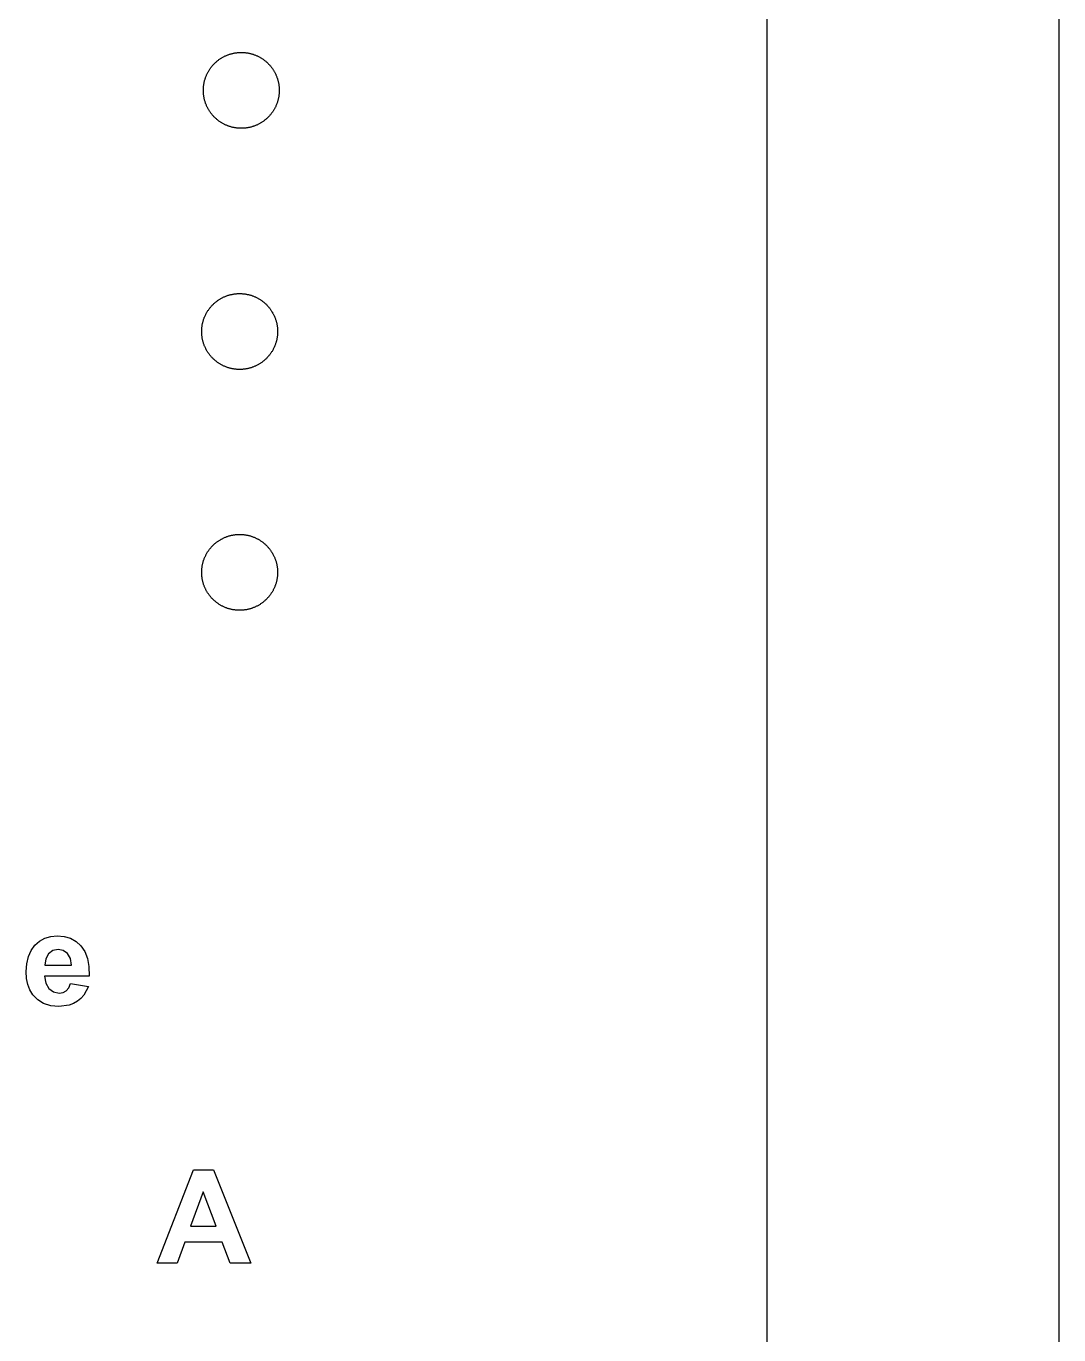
# Model space of a CAD drawing. Header units: metres. Extents: x 13 to 238, y 4 to 739.
# Drawn here: x 166.8 to 237.5, y 180.8 to 270.5 of the extents above; entities that cross this region are included whole.
import ezdxf

# ---------------------------------------------------------------- set-up
doc = ezdxf.new("R2010")
doc.units = ezdxf.units.M

msp = doc.modelspace()

# ---------------------------------------------------------------- linework, layer by layer
at = {"layer": 'A'}
for p, q in [((175.761, 185.736, 0.033), (178.25, 192.127, 0.033)), ((178.25, 192.127, 0.033), (179.615, 192.127, 0.033)), ((179.615, 192.127, 0.033), (182.174, 185.736, 0.033)), ((178.917, 190.637, 0.033), (178.054, 188.265, 0.033)), ((179.798, 188.265, 0.033), (178.917, 190.637, 0.033)), ((178.054, 188.265, 0.033), (179.798, 188.265, 0.033)), ((177.657, 187.188, 0.033), (177.13, 185.736, 0.033)), ((180.212, 187.188, 0.033), (177.657, 187.188, 0.033)), ((180.77, 185.736, 0.033), (180.212, 187.188, 0.033)), ((177.13, 185.736, 0.033), (175.761, 185.736, 0.033)), ((182.174, 185.736, 0.033), (180.77, 185.736, 0.033))]:
    msp.add_line(p, q, dxfattribs=at)
at = {"layer": 'Layer0'}
for p, q in [((217.527, 714.84), (217.527, 27.84)), ((237.527, 712.84), (237.527, 29.84)), ((179.822, 268.052), (179.856, 268.082)), ((179.856, 268.082), (179.891, 268.11)), ((179.891, 268.11), (179.927, 268.139)), ((179.927, 268.139), (179.963, 268.166)), ((179.963, 268.166), (179.999, 268.193)), ((179.999, 268.193), (180.036, 268.22)), ((180.036, 268.22), (180.074, 268.245)), ((180.074, 268.245), (180.111, 268.27)), ((180.111, 268.27), (180.15, 268.295)), ((180.15, 268.295), (180.188, 268.318)), ((180.188, 268.318), (180.227, 268.341)), ((180.227, 268.341), (180.267, 268.364)), ((180.267, 268.364), (180.307, 268.385)), ((180.307, 268.385), (180.347, 268.406)), ((180.347, 268.406), (180.388, 268.427)), ((180.388, 268.427), (180.429, 268.446)), ((180.429, 268.446), (180.47, 268.465)), ((180.47, 268.465), (180.512, 268.483)), ((180.512, 268.483), (180.553, 268.501)), ((180.553, 268.501), (180.596, 268.517)), ((180.596, 268.517), (180.638, 268.533)), ((180.638, 268.533), (180.681, 268.548)), ((180.681, 268.548), (180.724, 268.563)), ((180.724, 268.563), (180.767, 268.576)), ((180.767, 268.576), (180.811, 268.589)), ((180.811, 268.589), (180.855, 268.601)), ((180.855, 268.601), (180.898, 268.613)), ((180.898, 268.613), (180.943, 268.623)), ((180.943, 268.623), (180.987, 268.633)), ((180.987, 268.633), (181.031, 268.642)), ((181.031, 268.642), (181.076, 268.65)), ((181.076, 268.65), (181.121, 268.658)), ((181.121, 268.658), (181.166, 268.665)), ((181.166, 268.665), (181.211, 268.67)), ((181.211, 268.67), (181.256, 268.676)), ((181.256, 268.676), (181.301, 268.68)), ((181.301, 268.68), (181.346, 268.683)), ((181.346, 268.683), (181.391, 268.686)), ((181.391, 268.686), (181.437, 268.688)), ((181.437, 268.688), (181.482, 268.689)), ((181.482, 268.689), (181.527, 268.69)), ((181.527, 268.69), (181.573, 268.689)), ((181.573, 268.689), (181.618, 268.688)), ((181.618, 268.688), (181.664, 268.686)), ((181.664, 268.686), (181.709, 268.683)), ((181.709, 268.683), (181.754, 268.68)), ((181.754, 268.68), (181.799, 268.676)), ((181.799, 268.676), (181.844, 268.67)), ((181.844, 268.67), (181.889, 268.665)), ((181.889, 268.665), (181.934, 268.658)), ((181.934, 268.658), (181.979, 268.65)), ((181.979, 268.65), (182.024, 268.642)), ((182.024, 268.642), (182.068, 268.633)), ((182.068, 268.633), (182.112, 268.623)), ((182.112, 268.623), (182.156, 268.613)), ((182.156, 268.613), (182.2, 268.601)), ((182.2, 268.601), (182.244, 268.589)), ((182.244, 268.589), (182.288, 268.576)), ((182.288, 268.576), (182.331, 268.563)), ((182.331, 268.563), (182.374, 268.548)), ((182.374, 268.548), (182.417, 268.533)), ((182.417, 268.533), (182.459, 268.517)), ((182.459, 268.517), (182.501, 268.501)), ((182.501, 268.501), (182.543, 268.483)), ((182.543, 268.483), (182.585, 268.465)), ((182.585, 268.465), (182.626, 268.446)), ((182.626, 268.446), (182.667, 268.427)), ((182.667, 268.427), (182.708, 268.406)), ((182.708, 268.406), (182.748, 268.385)), ((182.748, 268.385), (182.788, 268.364)), ((182.788, 268.364), (182.827, 268.341)), ((182.827, 268.341), (182.867, 268.318)), ((182.867, 268.318), (182.905, 268.295)), ((182.905, 268.295), (182.944, 268.27)), ((182.944, 268.27), (182.981, 268.245)), ((182.981, 268.245), (183.019, 268.22)), ((183.019, 268.22), (183.056, 268.193)), ((183.056, 268.193), (183.092, 268.166)), ((183.092, 268.166), (183.128, 268.139)), ((183.128, 268.139), (183.164, 268.11)), ((183.164, 268.11), (183.199, 268.082)), ((183.199, 268.082), (183.233, 268.052)), ((179.152, 267.147), (179.171, 267.189)), ((179.171, 267.189), (179.191, 267.23)), ((179.191, 267.23), (179.211, 267.27)), ((179.211, 267.27), (179.232, 267.31)), ((179.232, 267.31), (179.253, 267.35)), ((179.253, 267.35), (179.276, 267.39)), ((179.276, 267.39), (179.299, 267.429)), ((179.299, 267.429), (179.323, 267.468)), ((179.323, 267.468), (179.347, 267.506)), ((179.347, 267.506), (179.372, 267.544)), ((179.372, 267.544), (179.398, 267.581)), ((179.398, 267.581), (179.424, 267.618)), ((179.424, 267.618), (179.451, 267.655)), ((179.451, 267.655), (179.479, 267.691)), ((179.479, 267.691), (179.507, 267.726)), ((179.507, 267.726), (179.536, 267.761)), ((179.536, 267.761), (179.565, 267.796)), ((179.565, 267.796), (179.595, 267.83)), ((179.595, 267.83), (179.626, 267.863)), ((179.626, 267.863), (179.657, 267.896)), ((179.657, 267.896), (179.689, 267.928)), ((179.689, 267.928), (179.721, 267.96)), ((179.721, 267.96), (179.754, 267.991)), ((179.754, 267.991), (179.788, 268.022)), ((179.788, 268.022), (179.822, 268.052)), ((183.233, 268.052), (183.267, 268.022)), ((183.267, 268.022), (183.301, 267.991)), ((183.301, 267.991), (183.334, 267.96)), ((183.334, 267.96), (183.366, 267.928)), ((183.366, 267.928), (183.398, 267.896)), ((183.398, 267.896), (183.429, 267.863)), ((183.429, 267.863), (183.46, 267.83)), ((183.46, 267.83), (183.49, 267.796)), ((183.49, 267.796), (183.519, 267.761)), ((183.519, 267.761), (183.548, 267.726)), ((183.548, 267.726), (183.576, 267.691)), ((183.576, 267.691), (183.604, 267.655)), ((183.604, 267.655), (183.631, 267.618)), ((183.631, 267.618), (183.657, 267.581)), ((183.657, 267.581), (183.683, 267.544)), ((183.683, 267.544), (183.708, 267.506)), ((183.708, 267.506), (183.732, 267.468)), ((183.732, 267.468), (183.756, 267.429)), ((183.756, 267.429), (183.779, 267.39)), ((183.779, 267.39), (183.801, 267.35)), ((183.801, 267.35), (183.823, 267.31)), ((183.823, 267.31), (183.844, 267.27)), ((183.844, 267.27), (183.864, 267.23)), ((183.864, 267.23), (183.884, 267.189)), ((183.884, 267.189), (183.903, 267.147)), ((178.934, 266.271), (178.937, 266.316)), ((178.937, 266.316), (178.942, 266.362)), ((178.942, 266.362), (178.947, 266.407)), ((178.947, 266.407), (178.953, 266.452)), ((178.953, 266.452), (178.959, 266.497)), ((178.959, 266.497), (178.967, 266.541)), ((178.967, 266.541), (178.975, 266.586)), ((178.975, 266.586), (178.984, 266.63)), ((178.984, 266.63), (178.994, 266.675)), ((178.994, 266.675), (179.005, 266.719)), ((179.005, 266.719), (179.016, 266.763)), ((179.016, 266.763), (179.028, 266.806)), ((179.028, 266.806), (179.041, 266.85)), ((179.041, 266.85), (179.055, 266.893)), ((179.055, 266.893), (179.069, 266.936)), ((179.069, 266.936), (179.084, 266.979)), ((179.084, 266.979), (179.1, 267.022)), ((179.1, 267.022), (179.117, 267.064)), ((179.117, 267.064), (179.134, 267.106)), ((179.134, 267.106), (179.152, 267.147)), ((183.903, 267.147), (183.921, 267.106)), ((183.921, 267.106), (183.938, 267.064)), ((183.938, 267.064), (183.955, 267.022)), ((183.955, 267.022), (183.971, 266.979)), ((183.971, 266.979), (183.986, 266.936)), ((183.986, 266.936), (184, 266.893)), ((184, 266.893), (184.014, 266.85)), ((184.014, 266.85), (184.027, 266.806)), ((184.027, 266.806), (184.039, 266.763)), ((184.039, 266.763), (184.05, 266.719)), ((184.05, 266.719), (184.061, 266.675)), ((184.061, 266.675), (184.071, 266.63)), ((184.071, 266.63), (184.08, 266.586)), ((184.08, 266.586), (184.088, 266.541)), ((184.088, 266.541), (184.095, 266.497)), ((184.095, 266.497), (184.102, 266.452)), ((184.102, 266.452), (184.108, 266.407)), ((184.108, 266.407), (184.113, 266.362)), ((184.113, 266.362), (184.118, 266.316)), ((184.118, 266.316), (184.121, 266.271)), ((178.927, 266.09), (178.928, 266.135)), ((178.928, 266.044), (178.927, 266.09)), ((178.928, 266.135), (178.929, 266.181)), ((178.929, 265.999), (178.928, 266.044)), ((178.929, 266.181), (178.931, 266.226)), ((178.931, 265.954), (178.929, 265.999)), ((178.931, 266.226), (178.934, 266.271)), ((178.934, 265.908), (178.931, 265.954)), ((178.937, 265.863), (178.934, 265.908)), ((178.942, 265.818), (178.937, 265.863)), ((178.947, 265.773), (178.942, 265.818)), ((178.953, 265.728), (178.947, 265.773)), ((178.959, 265.683), (178.953, 265.728)), ((178.967, 265.638), (178.959, 265.683)), ((178.975, 265.594), (178.967, 265.638)), ((178.984, 265.549), (178.975, 265.594)), ((178.994, 265.505), (178.984, 265.549)), ((179.005, 265.461), (178.994, 265.505)), ((179.016, 265.417), (179.005, 265.461)), ((179.028, 265.373), (179.016, 265.417)), ((184.039, 265.417), (184.027, 265.373)), ((184.05, 265.461), (184.039, 265.417)), ((184.061, 265.505), (184.05, 265.461)), ((184.071, 265.549), (184.061, 265.505)), ((184.08, 265.594), (184.071, 265.549)), ((184.088, 265.638), (184.08, 265.594)), ((184.095, 265.683), (184.088, 265.638)), ((184.102, 265.728), (184.095, 265.683)), ((184.108, 265.773), (184.102, 265.728)), ((184.113, 265.818), (184.108, 265.773)), ((184.118, 265.863), (184.113, 265.818)), ((184.121, 265.908), (184.118, 265.863)), ((184.121, 266.271), (184.124, 266.226)), ((184.124, 265.954), (184.121, 265.908)), ((184.124, 266.226), (184.126, 266.181)), ((184.126, 265.999), (184.124, 265.954)), ((184.126, 266.181), (184.127, 266.135)), ((184.127, 266.044), (184.126, 265.999)), ((184.127, 266.135), (184.127, 266.09)), ((184.127, 266.09), (184.127, 266.044)), ((179.041, 265.33), (179.028, 265.373)), ((179.055, 265.286), (179.041, 265.33)), ((179.069, 265.243), (179.055, 265.286)), ((179.084, 265.201), (179.069, 265.243)), ((179.1, 265.158), (179.084, 265.201)), ((179.117, 265.116), (179.1, 265.158)), ((179.134, 265.074), (179.117, 265.116)), ((179.152, 265.032), (179.134, 265.074)), ((179.171, 264.991), (179.152, 265.032)), ((179.191, 264.95), (179.171, 264.991)), ((179.211, 264.909), (179.191, 264.95)), ((179.232, 264.869), (179.211, 264.909)), ((179.253, 264.829), (179.232, 264.869)), ((179.276, 264.79), (179.253, 264.829)), ((179.299, 264.751), (179.276, 264.79)), ((179.323, 264.712), (179.299, 264.751)), ((179.347, 264.674), (179.323, 264.712)), ((179.372, 264.636), (179.347, 264.674)), ((179.398, 264.599), (179.372, 264.636)), ((179.424, 264.562), (179.398, 264.599)), ((179.451, 264.525), (179.424, 264.562)), ((179.479, 264.489), (179.451, 264.525)), ((183.604, 264.525), (183.576, 264.489)), ((183.631, 264.562), (183.604, 264.525)), ((183.657, 264.599), (183.631, 264.562)), ((183.683, 264.636), (183.657, 264.599)), ((183.708, 264.674), (183.683, 264.636)), ((183.732, 264.712), (183.708, 264.674)), ((183.756, 264.751), (183.732, 264.712)), ((183.779, 264.79), (183.756, 264.751)), ((183.801, 264.829), (183.779, 264.79)), ((183.823, 264.869), (183.801, 264.829)), ((183.844, 264.909), (183.823, 264.869)), ((183.864, 264.95), (183.844, 264.909)), ((183.884, 264.991), (183.864, 264.95)), ((183.903, 265.032), (183.884, 264.991)), ((183.921, 265.074), (183.903, 265.032)), ((183.938, 265.116), (183.921, 265.074)), ((183.955, 265.158), (183.938, 265.116)), ((183.971, 265.201), (183.955, 265.158)), ((183.986, 265.243), (183.971, 265.201)), ((184, 265.286), (183.986, 265.243)), ((184.014, 265.33), (184, 265.286)), ((184.027, 265.373), (184.014, 265.33)), ((179.507, 264.454), (179.479, 264.489)), ((179.536, 264.419), (179.507, 264.454)), ((179.565, 264.384), (179.536, 264.419)), ((179.595, 264.35), (179.565, 264.384)), ((179.626, 264.317), (179.595, 264.35)), ((179.657, 264.284), (179.626, 264.317)), ((179.689, 264.251), (179.657, 264.284)), ((179.721, 264.22), (179.689, 264.251)), ((179.754, 264.188), (179.721, 264.22)), ((179.788, 264.158), (179.754, 264.188)), ((179.822, 264.128), (179.788, 264.158)), ((179.856, 264.098), (179.822, 264.128)), ((179.891, 264.069), (179.856, 264.098)), ((179.927, 264.041), (179.891, 264.069)), ((179.963, 264.013), (179.927, 264.041)), ((179.999, 263.986), (179.963, 264.013)), ((180.036, 263.96), (179.999, 263.986)), ((180.074, 263.934), (180.036, 263.96)), ((180.111, 263.909), (180.074, 263.934)), ((180.15, 263.885), (180.111, 263.909)), ((180.188, 263.861), (180.15, 263.885)), ((180.227, 263.838), (180.188, 263.861)), ((180.267, 263.816), (180.227, 263.838)), ((180.307, 263.794), (180.267, 263.816)), ((180.347, 263.773), (180.307, 263.794)), ((180.388, 263.753), (180.347, 263.773)), ((180.429, 263.733), (180.388, 263.753)), ((180.47, 263.715), (180.429, 263.733)), ((180.512, 263.697), (180.47, 263.715)), ((180.553, 263.679), (180.512, 263.697)), ((180.596, 263.663), (180.553, 263.679)), ((180.638, 263.647), (180.596, 263.663)), ((180.681, 263.631), (180.638, 263.647)), ((180.724, 263.617), (180.681, 263.631)), ((180.767, 263.603), (180.724, 263.617)), ((180.811, 263.591), (180.767, 263.603)), ((182.288, 263.603), (182.244, 263.591)), ((182.331, 263.617), (182.288, 263.603)), ((182.374, 263.631), (182.331, 263.617)), ((182.417, 263.647), (182.374, 263.631)), ((182.459, 263.663), (182.417, 263.647)), ((182.501, 263.679), (182.459, 263.663)), ((182.543, 263.697), (182.501, 263.679)), ((182.585, 263.715), (182.543, 263.697)), ((182.626, 263.733), (182.585, 263.715)), ((182.667, 263.753), (182.626, 263.733)), ((182.708, 263.773), (182.667, 263.753)), ((182.748, 263.794), (182.708, 263.773)), ((182.788, 263.816), (182.748, 263.794)), ((182.827, 263.838), (182.788, 263.816)), ((182.867, 263.861), (182.827, 263.838)), ((182.905, 263.885), (182.867, 263.861)), ((182.944, 263.909), (182.905, 263.885)), ((182.981, 263.934), (182.944, 263.909)), ((183.019, 263.96), (182.981, 263.934)), ((183.056, 263.986), (183.019, 263.96)), ((183.092, 264.013), (183.056, 263.986)), ((183.128, 264.041), (183.092, 264.013)), ((183.164, 264.069), (183.128, 264.041)), ((183.199, 264.098), (183.164, 264.069)), ((183.233, 264.128), (183.199, 264.098)), ((183.267, 264.158), (183.233, 264.128)), ((183.301, 264.188), (183.267, 264.158)), ((183.334, 264.22), (183.301, 264.188)), ((183.366, 264.251), (183.334, 264.22)), ((183.398, 264.284), (183.366, 264.251)), ((183.429, 264.317), (183.398, 264.284)), ((183.46, 264.35), (183.429, 264.317)), ((183.49, 264.384), (183.46, 264.35)), ((183.519, 264.419), (183.49, 264.384)), ((183.548, 264.454), (183.519, 264.419)), ((183.576, 264.489), (183.548, 264.454)), ((180.855, 263.578), (180.811, 263.591)), ((180.898, 263.567), (180.855, 263.578)), ((180.943, 263.556), (180.898, 263.567)), ((180.987, 263.547), (180.943, 263.556)), ((181.031, 263.538), (180.987, 263.547)), ((181.076, 263.529), (181.031, 263.538)), ((181.121, 263.522), (181.076, 263.529)), ((181.166, 263.515), (181.121, 263.522)), ((181.211, 263.509), (181.166, 263.515)), ((181.256, 263.504), (181.211, 263.509)), ((181.301, 263.5), (181.256, 263.504)), ((181.346, 263.496), (181.301, 263.5)), ((181.391, 263.493), (181.346, 263.496)), ((181.437, 263.491), (181.391, 263.493)), ((181.482, 263.49), (181.437, 263.491)), ((181.527, 263.49), (181.482, 263.49)), ((181.573, 263.49), (181.527, 263.49)), ((181.618, 263.491), (181.573, 263.49)), ((181.664, 263.493), (181.618, 263.491)), ((181.709, 263.496), (181.664, 263.493)), ((181.754, 263.5), (181.709, 263.496)), ((181.799, 263.504), (181.754, 263.5)), ((181.844, 263.509), (181.799, 263.504)), ((181.889, 263.515), (181.844, 263.509)), ((181.934, 263.522), (181.889, 263.515)), ((181.979, 263.529), (181.934, 263.522)), ((182.024, 263.538), (181.979, 263.529)), ((182.068, 263.547), (182.024, 263.538)), ((182.112, 263.556), (182.068, 263.547)), ((182.156, 263.567), (182.112, 263.556)), ((182.2, 263.578), (182.156, 263.567)), ((182.244, 263.591), (182.2, 263.578)), ((180.335, 251.933), (180.376, 251.951)), ((180.376, 251.951), (180.418, 251.969)), ((180.418, 251.969), (180.46, 251.986)), ((180.46, 251.986), (180.503, 252.002)), ((180.503, 252.002), (180.545, 252.018)), ((180.545, 252.018), (180.588, 252.033)), ((180.588, 252.033), (180.631, 252.047)), ((180.631, 252.047), (180.675, 252.06)), ((180.675, 252.06), (180.718, 252.073)), ((180.718, 252.073), (180.762, 252.084)), ((180.762, 252.084), (180.806, 252.095)), ((180.806, 252.095), (180.85, 252.106)), ((180.85, 252.106), (180.895, 252.115)), ((180.895, 252.115), (180.939, 252.124)), ((180.939, 252.124), (180.984, 252.132)), ((180.984, 252.132), (181.029, 252.139)), ((181.029, 252.139), (181.074, 252.145)), ((181.074, 252.145), (181.119, 252.151)), ((181.119, 252.151), (181.164, 252.155)), ((181.164, 252.155), (181.209, 252.159)), ((181.209, 252.159), (181.254, 252.162)), ((181.254, 252.162), (181.3, 252.165)), ((181.3, 252.165), (181.345, 252.166)), ((181.345, 252.166), (181.39, 252.167)), ((181.39, 252.167), (181.436, 252.167)), ((181.436, 252.167), (181.481, 252.166)), ((181.481, 252.166), (181.527, 252.165)), ((181.527, 252.165), (181.572, 252.163)), ((181.572, 252.163), (181.617, 252.159)), ((181.617, 252.159), (181.662, 252.155)), ((181.662, 252.155), (181.707, 252.151)), ((181.707, 252.151), (181.753, 252.145)), ((181.753, 252.145), (181.797, 252.139)), ((181.797, 252.139), (181.842, 252.132)), ((181.842, 252.132), (181.887, 252.124)), ((181.887, 252.124), (181.932, 252.115)), ((181.932, 252.115), (181.976, 252.106)), ((181.976, 252.106), (182.02, 252.096)), ((182.02, 252.096), (182.064, 252.085)), ((182.064, 252.085), (182.108, 252.073)), ((182.108, 252.073), (182.152, 252.06)), ((182.152, 252.06), (182.195, 252.047)), ((182.195, 252.047), (182.238, 252.033)), ((182.238, 252.033), (182.281, 252.018)), ((182.281, 252.018), (182.324, 252.003)), ((182.324, 252.003), (182.366, 251.987)), ((182.366, 251.987), (182.408, 251.97)), ((182.408, 251.97), (182.45, 251.952)), ((182.45, 251.952), (182.491, 251.934)), ((179.271, 251.039), (179.297, 251.077)), ((179.297, 251.077), (179.323, 251.113)), ((179.323, 251.113), (179.351, 251.15)), ((179.351, 251.15), (179.379, 251.185)), ((179.379, 251.185), (179.407, 251.221)), ((179.407, 251.221), (179.436, 251.255)), ((179.436, 251.255), (179.466, 251.29)), ((179.466, 251.29), (179.496, 251.323)), ((179.496, 251.323), (179.527, 251.357)), ((179.527, 251.357), (179.559, 251.389)), ((179.559, 251.389), (179.591, 251.421)), ((179.591, 251.421), (179.624, 251.453)), ((179.624, 251.453), (179.657, 251.484)), ((179.657, 251.484), (179.691, 251.514)), ((179.691, 251.514), (179.725, 251.544)), ((179.725, 251.544), (179.759, 251.573)), ((179.759, 251.573), (179.795, 251.602)), ((179.795, 251.602), (179.831, 251.63)), ((179.831, 251.63), (179.867, 251.657)), ((179.867, 251.657), (179.903, 251.684)), ((179.903, 251.684), (179.941, 251.71)), ((179.941, 251.71), (179.978, 251.735)), ((179.978, 251.735), (180.016, 251.76)), ((180.016, 251.76), (180.055, 251.784)), ((180.055, 251.784), (180.094, 251.807)), ((180.094, 251.807), (180.133, 251.83)), ((180.133, 251.83), (180.173, 251.852)), ((180.173, 251.852), (180.213, 251.873)), ((180.213, 251.873), (180.253, 251.894)), ((180.253, 251.894), (180.294, 251.914)), ((180.294, 251.914), (180.335, 251.933)), ((182.491, 251.934), (182.533, 251.914)), ((182.533, 251.914), (182.573, 251.894)), ((182.573, 251.894), (182.614, 251.874)), ((182.614, 251.874), (182.654, 251.853)), ((182.654, 251.853), (182.694, 251.831)), ((182.694, 251.831), (182.733, 251.808)), ((182.733, 251.808), (182.772, 251.785)), ((182.772, 251.785), (182.81, 251.761)), ((182.81, 251.761), (182.848, 251.736)), ((182.848, 251.736), (182.886, 251.71)), ((182.886, 251.71), (182.923, 251.684)), ((182.923, 251.684), (182.96, 251.658)), ((182.96, 251.658), (182.996, 251.63)), ((182.996, 251.63), (183.032, 251.603)), ((183.032, 251.603), (183.067, 251.574)), ((183.067, 251.574), (183.102, 251.545)), ((183.102, 251.545), (183.136, 251.515)), ((183.136, 251.515), (183.17, 251.485)), ((183.17, 251.485), (183.203, 251.454)), ((183.203, 251.454), (183.236, 251.422)), ((183.236, 251.422), (183.268, 251.39)), ((183.268, 251.39), (183.299, 251.358)), ((183.299, 251.358), (183.33, 251.324)), ((183.33, 251.324), (183.361, 251.291)), ((183.361, 251.291), (183.39, 251.256)), ((183.39, 251.256), (183.42, 251.222)), ((183.42, 251.222), (183.448, 251.186)), ((183.448, 251.186), (183.476, 251.151)), ((183.476, 251.151), (183.503, 251.114)), ((183.503, 251.114), (183.53, 251.078)), ((183.53, 251.078), (183.556, 251.041)), ((178.875, 250.129), (178.886, 250.174)), ((178.886, 250.174), (178.896, 250.218)), ((178.896, 250.218), (178.908, 250.261)), ((178.908, 250.261), (178.921, 250.305)), ((178.921, 250.305), (178.934, 250.349)), ((178.934, 250.349), (178.948, 250.392)), ((178.948, 250.392), (178.963, 250.435)), ((178.963, 250.435), (178.978, 250.477)), ((178.978, 250.477), (178.994, 250.52)), ((178.994, 250.52), (179.011, 250.562)), ((179.011, 250.562), (179.029, 250.603)), ((179.029, 250.603), (179.048, 250.645)), ((179.048, 250.645), (179.067, 250.686)), ((179.067, 250.686), (179.087, 250.727)), ((179.087, 250.727), (179.107, 250.767)), ((179.107, 250.767), (179.129, 250.807)), ((179.129, 250.807), (179.151, 250.847)), ((179.151, 250.847), (179.173, 250.886)), ((179.173, 250.886), (179.197, 250.925)), ((179.197, 250.925), (179.221, 250.964)), ((179.221, 250.964), (179.245, 251.002)), ((179.245, 251.002), (179.271, 251.039)), ((183.556, 251.041), (183.582, 251.003)), ((183.582, 251.003), (183.606, 250.965)), ((183.606, 250.965), (183.63, 250.926)), ((183.63, 250.926), (183.654, 250.888)), ((183.654, 250.888), (183.676, 250.848)), ((183.676, 250.848), (183.698, 250.809)), ((183.698, 250.809), (183.72, 250.769)), ((183.72, 250.769), (183.74, 250.728)), ((183.74, 250.728), (183.76, 250.687)), ((183.76, 250.687), (183.779, 250.646)), ((183.779, 250.646), (183.798, 250.605)), ((183.798, 250.605), (183.816, 250.563)), ((183.816, 250.563), (183.833, 250.521)), ((183.833, 250.521), (183.849, 250.479)), ((183.849, 250.479), (183.864, 250.436)), ((183.864, 250.436), (183.879, 250.393)), ((183.879, 250.393), (183.893, 250.35)), ((183.893, 250.35), (183.907, 250.306)), ((183.907, 250.306), (183.919, 250.263)), ((183.919, 250.263), (183.931, 250.219)), ((183.931, 250.219), (183.942, 250.175)), ((183.942, 250.175), (183.952, 250.131)), ((178.814, 249.589), (178.815, 249.635)), ((178.814, 249.544), (178.814, 249.589)), ((178.815, 249.499), (178.814, 249.544)), ((178.815, 249.635), (178.816, 249.68)), ((178.816, 249.453), (178.815, 249.499)), ((178.816, 249.68), (178.819, 249.725)), ((178.819, 249.408), (178.816, 249.453)), ((178.819, 249.725), (178.822, 249.771)), ((178.822, 249.363), (178.819, 249.408)), ((178.822, 249.771), (178.826, 249.816)), ((178.826, 249.317), (178.822, 249.363)), ((178.826, 249.816), (178.83, 249.861)), ((178.831, 249.272), (178.826, 249.317)), ((178.83, 249.861), (178.836, 249.906)), ((178.836, 249.227), (178.831, 249.272)), ((178.836, 249.906), (178.842, 249.951)), ((178.842, 249.951), (178.849, 249.996)), ((178.849, 249.996), (178.857, 250.04)), ((178.857, 250.04), (178.866, 250.085)), ((178.866, 250.085), (178.875, 250.129)), ((183.952, 250.131), (183.962, 250.086)), ((183.962, 250.086), (183.97, 250.042)), ((183.97, 250.042), (183.978, 249.997)), ((183.978, 249.997), (183.985, 249.952)), ((183.985, 249.952), (183.992, 249.907)), ((183.992, 249.907), (183.997, 249.862)), ((183.997, 249.274), (183.992, 249.229)), ((183.997, 249.862), (184.002, 249.817)), ((184.002, 249.319), (183.997, 249.274)), ((184.002, 249.817), (184.006, 249.772)), ((184.006, 249.364), (184.002, 249.319)), ((184.006, 249.772), (184.009, 249.727)), ((184.009, 249.409), (184.006, 249.364)), ((184.009, 249.727), (184.011, 249.681)), ((184.011, 249.455), (184.009, 249.409)), ((184.011, 249.681), (184.013, 249.636)), ((184.013, 249.5), (184.011, 249.455)), ((184.013, 249.636), (184.014, 249.591)), ((184.014, 249.545), (184.013, 249.5)), ((184.014, 249.591), (184.014, 249.545)), ((178.842, 249.182), (178.836, 249.227)), ((178.85, 249.138), (178.842, 249.182)), ((178.857, 249.093), (178.85, 249.138)), ((178.866, 249.048), (178.857, 249.093)), ((178.876, 249.004), (178.866, 249.048)), ((178.886, 248.96), (178.876, 249.004)), ((178.897, 248.916), (178.886, 248.96)), ((178.909, 248.872), (178.897, 248.916)), ((178.921, 248.828), (178.909, 248.872)), ((178.934, 248.785), (178.921, 248.828)), ((178.948, 248.742), (178.934, 248.785)), ((178.963, 248.699), (178.948, 248.742)), ((178.979, 248.656), (178.963, 248.699)), ((178.995, 248.614), (178.979, 248.656)), ((179.012, 248.572), (178.995, 248.614)), ((179.03, 248.53), (179.012, 248.572)), ((179.048, 248.489), (179.03, 248.53)), ((179.067, 248.447), (179.048, 248.489)), ((179.087, 248.407), (179.067, 248.447)), ((179.108, 248.366), (179.087, 248.407)), ((179.129, 248.326), (179.108, 248.366)), ((183.72, 248.367), (183.699, 248.327)), ((183.741, 248.408), (183.72, 248.367)), ((183.761, 248.449), (183.741, 248.408)), ((183.78, 248.49), (183.761, 248.449)), ((183.798, 248.531), (183.78, 248.49)), ((183.816, 248.573), (183.798, 248.531)), ((183.833, 248.615), (183.816, 248.573)), ((183.849, 248.657), (183.833, 248.615)), ((183.865, 248.7), (183.849, 248.657)), ((183.88, 248.743), (183.865, 248.7)), ((183.894, 248.786), (183.88, 248.743)), ((183.907, 248.83), (183.894, 248.786)), ((183.919, 248.873), (183.907, 248.83)), ((183.931, 248.917), (183.919, 248.873)), ((183.942, 248.961), (183.931, 248.917)), ((183.952, 249.005), (183.942, 248.961)), ((183.962, 249.05), (183.952, 249.005)), ((183.97, 249.094), (183.962, 249.05)), ((183.978, 249.139), (183.97, 249.094)), ((183.985, 249.184), (183.978, 249.139)), ((183.992, 249.229), (183.985, 249.184)), ((179.151, 248.286), (179.129, 248.326)), ((179.174, 248.247), (179.151, 248.286)), ((179.197, 248.208), (179.174, 248.247)), ((179.221, 248.17), (179.197, 248.208)), ((179.246, 248.132), (179.221, 248.17)), ((179.271, 248.094), (179.246, 248.132)), ((179.298, 248.057), (179.271, 248.094)), ((179.324, 248.02), (179.298, 248.057)), ((179.352, 247.984), (179.324, 248.02)), ((179.379, 247.948), (179.352, 247.984)), ((179.408, 247.913), (179.379, 247.948)), ((179.437, 247.878), (179.408, 247.913)), ((179.467, 247.844), (179.437, 247.878)), ((179.497, 247.81), (179.467, 247.844)), ((179.528, 247.777), (179.497, 247.81)), ((179.56, 247.744), (179.528, 247.777)), ((179.592, 247.712), (179.56, 247.744)), ((179.625, 247.681), (179.592, 247.712)), ((179.658, 247.65), (179.625, 247.681)), ((179.692, 247.62), (179.658, 247.65)), ((179.726, 247.59), (179.692, 247.62)), ((179.761, 247.561), (179.726, 247.59)), ((179.796, 247.532), (179.761, 247.561)), ((179.832, 247.504), (179.796, 247.532)), ((179.868, 247.477), (179.832, 247.504)), ((179.905, 247.45), (179.868, 247.477)), ((182.961, 247.478), (182.924, 247.451)), ((182.997, 247.505), (182.961, 247.478)), ((183.033, 247.533), (182.997, 247.505)), ((183.068, 247.562), (183.033, 247.533)), ((183.103, 247.591), (183.068, 247.562)), ((183.137, 247.621), (183.103, 247.591)), ((183.171, 247.651), (183.137, 247.621)), ((183.204, 247.682), (183.171, 247.651)), ((183.237, 247.713), (183.204, 247.682)), ((183.269, 247.745), (183.237, 247.713)), ((183.3, 247.778), (183.269, 247.745)), ((183.331, 247.811), (183.3, 247.778)), ((183.362, 247.845), (183.331, 247.811)), ((183.391, 247.879), (183.362, 247.845)), ((183.421, 247.914), (183.391, 247.879)), ((183.449, 247.949), (183.421, 247.914)), ((183.477, 247.985), (183.449, 247.949)), ((183.504, 248.021), (183.477, 247.985)), ((183.531, 248.058), (183.504, 248.021)), ((183.557, 248.095), (183.531, 248.058)), ((183.582, 248.133), (183.557, 248.095)), ((183.607, 248.171), (183.582, 248.133)), ((183.631, 248.209), (183.607, 248.171)), ((183.654, 248.248), (183.631, 248.209)), ((183.677, 248.288), (183.654, 248.248)), ((183.699, 248.327), (183.677, 248.288)), ((179.942, 247.424), (179.905, 247.45)), ((179.979, 247.399), (179.942, 247.424)), ((180.017, 247.374), (179.979, 247.399)), ((180.056, 247.35), (180.017, 247.374)), ((180.095, 247.327), (180.056, 247.35)), ((180.134, 247.304), (180.095, 247.327)), ((180.174, 247.282), (180.134, 247.304)), ((180.214, 247.261), (180.174, 247.282)), ((180.254, 247.24), (180.214, 247.261)), ((180.295, 247.22), (180.254, 247.24)), ((180.336, 247.201), (180.295, 247.22)), ((180.378, 247.183), (180.336, 247.201)), ((180.419, 247.165), (180.378, 247.183)), ((180.462, 247.148), (180.419, 247.165)), ((180.504, 247.132), (180.462, 247.148)), ((180.547, 247.116), (180.504, 247.132)), ((180.59, 247.101), (180.547, 247.116)), ((180.633, 247.087), (180.59, 247.101)), ((180.676, 247.074), (180.633, 247.087)), ((180.72, 247.062), (180.676, 247.074)), ((180.764, 247.05), (180.72, 247.062)), ((180.808, 247.039), (180.764, 247.05)), ((180.852, 247.029), (180.808, 247.039)), ((180.896, 247.019), (180.852, 247.029)), ((180.941, 247.011), (180.896, 247.019)), ((180.985, 247.003), (180.941, 247.011)), ((181.03, 246.996), (180.985, 247.003)), ((181.075, 246.989), (181.03, 246.996)), ((181.12, 246.984), (181.075, 246.989)), ((181.165, 246.979), (181.12, 246.984)), ((181.211, 246.975), (181.165, 246.979)), ((181.256, 246.972), (181.211, 246.975)), ((181.301, 246.97), (181.256, 246.972)), ((181.346, 246.968), (181.301, 246.97)), ((181.392, 246.967), (181.346, 246.968)), ((181.437, 246.967), (181.392, 246.967)), ((181.483, 246.968), (181.437, 246.967)), ((181.528, 246.97), (181.483, 246.968)), ((181.573, 246.972), (181.528, 246.97)), ((181.619, 246.975), (181.573, 246.972)), ((181.664, 246.979), (181.619, 246.975)), ((181.709, 246.984), (181.664, 246.979)), ((181.754, 246.99), (181.709, 246.984)), ((181.799, 246.996), (181.754, 246.99)), ((181.844, 247.003), (181.799, 246.996)), ((181.888, 247.011), (181.844, 247.003)), ((181.933, 247.02), (181.888, 247.011)), ((181.977, 247.029), (181.933, 247.02)), ((182.021, 247.039), (181.977, 247.029)), ((182.065, 247.05), (182.021, 247.039)), ((182.109, 247.062), (182.065, 247.05)), ((182.153, 247.075), (182.109, 247.062)), ((182.196, 247.088), (182.153, 247.075)), ((182.239, 247.102), (182.196, 247.088)), ((182.282, 247.117), (182.239, 247.102)), ((182.325, 247.132), (182.282, 247.117)), ((182.367, 247.149), (182.325, 247.132)), ((182.409, 247.166), (182.367, 247.149)), ((182.451, 247.183), (182.409, 247.166)), ((182.493, 247.202), (182.451, 247.183)), ((182.534, 247.221), (182.493, 247.202)), ((182.575, 247.241), (182.534, 247.221)), ((182.615, 247.261), (182.575, 247.241)), ((182.655, 247.283), (182.615, 247.261)), ((182.695, 247.305), (182.655, 247.283)), ((182.734, 247.327), (182.695, 247.305)), ((182.773, 247.351), (182.734, 247.327)), ((182.811, 247.375), (182.773, 247.351)), ((182.849, 247.4), (182.811, 247.375)), ((182.887, 247.425), (182.849, 247.4)), ((182.924, 247.451), (182.887, 247.425)), ((179.559, 234.889), (179.591, 234.921)), ((179.591, 234.921), (179.624, 234.953)), ((179.624, 234.953), (179.657, 234.984)), ((179.657, 234.984), (179.691, 235.014)), ((179.691, 235.014), (179.725, 235.044)), ((179.725, 235.044), (179.759, 235.073)), ((179.759, 235.073), (179.795, 235.102)), ((179.795, 235.102), (179.831, 235.13)), ((179.831, 235.13), (179.867, 235.157)), ((179.867, 235.157), (179.903, 235.184)), ((179.903, 235.184), (179.941, 235.21)), ((179.941, 235.21), (179.978, 235.235)), ((179.978, 235.235), (180.016, 235.26)), ((180.016, 235.26), (180.055, 235.284)), ((180.055, 235.284), (180.094, 235.307)), ((180.094, 235.307), (180.133, 235.33)), ((180.133, 235.33), (180.173, 235.352)), ((180.173, 235.352), (180.213, 235.373)), ((180.213, 235.373), (180.253, 235.394)), ((180.253, 235.394), (180.294, 235.414)), ((180.294, 235.414), (180.335, 235.433)), ((180.335, 235.433), (180.376, 235.451)), ((180.376, 235.451), (180.418, 235.469)), ((180.418, 235.469), (180.46, 235.486)), ((180.46, 235.486), (180.503, 235.502)), ((180.503, 235.502), (180.545, 235.518)), ((180.545, 235.518), (180.588, 235.533)), ((180.588, 235.533), (180.631, 235.547)), ((180.631, 235.547), (180.675, 235.56)), ((180.675, 235.56), (180.718, 235.573)), ((180.718, 235.573), (180.762, 235.584)), ((180.762, 235.584), (180.806, 235.595)), ((180.806, 235.595), (180.85, 235.606)), ((180.85, 235.606), (180.895, 235.615)), ((180.895, 235.615), (180.939, 235.624)), ((180.939, 235.624), (180.984, 235.632)), ((180.984, 235.632), (181.029, 235.639)), ((181.029, 235.639), (181.074, 235.645)), ((181.074, 235.645), (181.119, 235.651)), ((181.119, 235.651), (181.164, 235.655)), ((181.164, 235.655), (181.209, 235.659)), ((181.209, 235.659), (181.254, 235.662)), ((181.254, 235.662), (181.3, 235.665)), ((181.3, 235.665), (181.345, 235.666)), ((181.345, 235.666), (181.39, 235.667)), ((181.39, 235.667), (181.436, 235.667)), ((181.436, 235.667), (181.481, 235.666)), ((181.481, 235.666), (181.527, 235.665)), ((181.527, 235.665), (181.572, 235.663)), ((181.572, 235.663), (181.617, 235.659)), ((181.617, 235.659), (181.662, 235.655)), ((181.662, 235.655), (181.707, 235.651)), ((181.707, 235.651), (181.753, 235.645)), ((181.753, 235.645), (181.797, 235.639)), ((181.797, 235.639), (181.842, 235.632)), ((181.842, 235.632), (181.887, 235.624)), ((181.887, 235.624), (181.932, 235.615)), ((181.932, 235.615), (181.976, 235.606)), ((181.976, 235.606), (182.02, 235.596)), ((182.02, 235.596), (182.064, 235.585)), ((182.064, 235.585), (182.108, 235.573)), ((182.108, 235.573), (182.152, 235.56)), ((182.152, 235.56), (182.195, 235.547)), ((182.195, 235.547), (182.238, 235.533)), ((182.238, 235.533), (182.281, 235.518)), ((182.281, 235.518), (182.324, 235.503)), ((182.324, 235.503), (182.366, 235.487)), ((182.366, 235.487), (182.408, 235.47)), ((182.408, 235.47), (182.45, 235.452)), ((182.45, 235.452), (182.491, 235.434)), ((182.491, 235.434), (182.533, 235.414)), ((182.533, 235.414), (182.573, 235.394)), ((182.573, 235.394), (182.614, 235.374)), ((182.614, 235.374), (182.654, 235.353)), ((182.654, 235.353), (182.694, 235.331)), ((182.694, 235.331), (182.733, 235.308)), ((182.733, 235.308), (182.772, 235.285)), ((182.772, 235.285), (182.81, 235.261)), ((182.81, 235.261), (182.848, 235.236)), ((182.848, 235.236), (182.886, 235.21)), ((182.886, 235.21), (182.923, 235.184)), ((182.923, 235.184), (182.96, 235.158)), ((182.96, 235.158), (182.996, 235.13)), ((182.996, 235.13), (183.032, 235.103)), ((183.032, 235.103), (183.067, 235.074)), ((183.067, 235.074), (183.102, 235.045)), ((183.102, 235.045), (183.136, 235.015)), ((183.136, 235.015), (183.17, 234.985)), ((183.17, 234.985), (183.203, 234.954)), ((183.203, 234.954), (183.236, 234.922)), ((183.236, 234.922), (183.268, 234.89)), ((178.978, 233.977), (178.994, 234.02)), ((178.994, 234.02), (179.011, 234.062)), ((179.011, 234.062), (179.029, 234.103)), ((179.029, 234.103), (179.048, 234.145)), ((179.048, 234.145), (179.067, 234.186)), ((179.067, 234.186), (179.087, 234.227)), ((179.087, 234.227), (179.107, 234.267)), ((179.107, 234.267), (179.129, 234.307)), ((179.129, 234.307), (179.151, 234.347)), ((179.151, 234.347), (179.173, 234.386)), ((179.173, 234.386), (179.197, 234.425)), ((179.197, 234.425), (179.221, 234.464)), ((179.221, 234.464), (179.245, 234.502)), ((179.245, 234.502), (179.271, 234.539)), ((179.271, 234.539), (179.297, 234.577)), ((179.297, 234.577), (179.323, 234.613)), ((179.323, 234.613), (179.351, 234.65)), ((179.351, 234.65), (179.379, 234.685)), ((179.379, 234.685), (179.407, 234.721)), ((179.407, 234.721), (179.436, 234.755)), ((179.436, 234.755), (179.466, 234.79)), ((179.466, 234.79), (179.496, 234.823)), ((179.496, 234.823), (179.527, 234.857)), ((179.527, 234.857), (179.559, 234.889)), ((183.268, 234.89), (183.299, 234.858)), ((183.299, 234.858), (183.33, 234.824)), ((183.33, 234.824), (183.361, 234.791)), ((183.361, 234.791), (183.39, 234.756)), ((183.39, 234.756), (183.42, 234.722)), ((183.42, 234.722), (183.448, 234.686)), ((183.448, 234.686), (183.476, 234.651)), ((183.476, 234.651), (183.503, 234.614)), ((183.503, 234.614), (183.53, 234.578)), ((183.53, 234.578), (183.556, 234.541)), ((183.556, 234.541), (183.582, 234.503)), ((183.582, 234.503), (183.606, 234.465)), ((183.606, 234.465), (183.63, 234.426)), ((183.63, 234.426), (183.654, 234.388)), ((183.654, 234.388), (183.676, 234.348)), ((183.676, 234.348), (183.698, 234.309)), ((183.698, 234.309), (183.72, 234.269)), ((183.72, 234.269), (183.74, 234.228)), ((183.74, 234.228), (183.76, 234.187)), ((183.76, 234.187), (183.779, 234.146)), ((183.779, 234.146), (183.798, 234.105)), ((183.798, 234.105), (183.816, 234.063)), ((183.816, 234.063), (183.833, 234.021)), ((183.833, 234.021), (183.849, 233.979)), ((178.814, 233.089), (178.815, 233.135)), ((178.815, 233.135), (178.816, 233.18)), ((178.816, 233.18), (178.819, 233.225)), ((178.819, 233.225), (178.822, 233.271)), ((178.822, 233.271), (178.826, 233.316)), ((178.826, 233.316), (178.83, 233.361)), ((178.83, 233.361), (178.836, 233.406)), ((178.836, 233.406), (178.842, 233.451)), ((178.842, 233.451), (178.849, 233.496)), ((178.849, 233.496), (178.857, 233.54)), ((178.857, 233.54), (178.866, 233.585)), ((178.866, 233.585), (178.875, 233.629)), ((178.875, 233.629), (178.886, 233.674)), ((178.886, 233.674), (178.896, 233.718)), ((178.896, 233.718), (178.908, 233.761)), ((178.908, 233.761), (178.921, 233.805)), ((178.921, 233.805), (178.934, 233.849)), ((178.934, 233.849), (178.948, 233.892)), ((178.948, 233.892), (178.963, 233.935)), ((178.963, 233.935), (178.978, 233.977)), ((183.849, 233.979), (183.864, 233.936)), ((183.864, 233.936), (183.879, 233.893)), ((183.879, 233.893), (183.893, 233.85)), ((183.893, 233.85), (183.907, 233.806)), ((183.907, 233.806), (183.919, 233.763)), ((183.919, 233.763), (183.931, 233.719)), ((183.931, 233.719), (183.942, 233.675)), ((183.942, 233.675), (183.952, 233.631)), ((183.952, 233.631), (183.962, 233.586)), ((183.962, 233.586), (183.97, 233.542)), ((183.97, 233.542), (183.978, 233.497)), ((183.978, 233.497), (183.985, 233.452)), ((183.985, 233.452), (183.992, 233.407)), ((183.992, 233.407), (183.997, 233.362)), ((183.997, 233.362), (184.002, 233.317)), ((184.002, 233.317), (184.006, 233.272)), ((184.006, 233.272), (184.009, 233.227)), ((184.009, 233.227), (184.011, 233.181)), ((184.011, 233.181), (184.013, 233.136)), ((184.013, 233.136), (184.014, 233.091)), ((178.814, 233.044), (178.814, 233.089)), ((178.815, 232.999), (178.814, 233.044)), ((178.816, 232.953), (178.815, 232.999)), ((178.819, 232.908), (178.816, 232.953)), ((178.822, 232.863), (178.819, 232.908)), ((178.826, 232.817), (178.822, 232.863)), ((178.831, 232.772), (178.826, 232.817)), ((178.836, 232.727), (178.831, 232.772)), ((178.842, 232.682), (178.836, 232.727)), ((178.85, 232.638), (178.842, 232.682)), ((178.857, 232.593), (178.85, 232.638)), ((178.866, 232.548), (178.857, 232.593)), ((178.876, 232.504), (178.866, 232.548)), ((178.886, 232.46), (178.876, 232.504)), ((178.897, 232.416), (178.886, 232.46)), ((178.909, 232.372), (178.897, 232.416)), ((178.921, 232.328), (178.909, 232.372)), ((178.934, 232.285), (178.921, 232.328)), ((178.948, 232.242), (178.934, 232.285)), ((178.963, 232.199), (178.948, 232.242)), ((183.88, 232.243), (183.865, 232.2)), ((183.894, 232.286), (183.88, 232.243)), ((183.907, 232.33), (183.894, 232.286)), ((183.919, 232.373), (183.907, 232.33)), ((183.931, 232.417), (183.919, 232.373)), ((183.942, 232.461), (183.931, 232.417)), ((183.952, 232.505), (183.942, 232.461)), ((183.962, 232.55), (183.952, 232.505)), ((183.97, 232.594), (183.962, 232.55)), ((183.978, 232.639), (183.97, 232.594)), ((183.985, 232.684), (183.978, 232.639)), ((183.992, 232.729), (183.985, 232.684)), ((183.997, 232.774), (183.992, 232.729)), ((184.002, 232.819), (183.997, 232.774)), ((184.006, 232.864), (184.002, 232.819)), ((184.009, 232.909), (184.006, 232.864)), ((184.011, 232.955), (184.009, 232.909)), ((184.013, 233), (184.011, 232.955)), ((184.014, 233.045), (184.013, 233)), ((184.014, 233.091), (184.014, 233.045)), ((178.979, 232.156), (178.963, 232.199)), ((178.995, 232.114), (178.979, 232.156)), ((179.012, 232.072), (178.995, 232.114)), ((179.03, 232.03), (179.012, 232.072)), ((179.048, 231.989), (179.03, 232.03)), ((179.067, 231.947), (179.048, 231.989)), ((179.087, 231.907), (179.067, 231.947)), ((179.108, 231.866), (179.087, 231.907)), ((179.129, 231.826), (179.108, 231.866)), ((179.151, 231.786), (179.129, 231.826)), ((179.174, 231.747), (179.151, 231.786)), ((179.197, 231.708), (179.174, 231.747)), ((179.221, 231.67), (179.197, 231.708)), ((179.246, 231.632), (179.221, 231.67)), ((179.271, 231.594), (179.246, 231.632)), ((179.298, 231.557), (179.271, 231.594)), ((179.324, 231.52), (179.298, 231.557)), ((179.352, 231.484), (179.324, 231.52)), ((179.379, 231.448), (179.352, 231.484)), ((179.408, 231.413), (179.379, 231.448)), ((179.437, 231.378), (179.408, 231.413)), ((179.467, 231.344), (179.437, 231.378)), ((179.497, 231.31), (179.467, 231.344)), ((183.362, 231.345), (183.331, 231.311)), ((183.391, 231.379), (183.362, 231.345)), ((183.421, 231.414), (183.391, 231.379)), ((183.449, 231.449), (183.421, 231.414)), ((183.477, 231.485), (183.449, 231.449)), ((183.504, 231.521), (183.477, 231.485)), ((183.531, 231.558), (183.504, 231.521)), ((183.557, 231.595), (183.531, 231.558)), ((183.582, 231.633), (183.557, 231.595)), ((183.607, 231.671), (183.582, 231.633)), ((183.631, 231.709), (183.607, 231.671)), ((183.654, 231.748), (183.631, 231.709)), ((183.677, 231.788), (183.654, 231.748)), ((183.699, 231.827), (183.677, 231.788)), ((183.72, 231.867), (183.699, 231.827)), ((183.741, 231.908), (183.72, 231.867)), ((183.761, 231.949), (183.741, 231.908)), ((183.78, 231.99), (183.761, 231.949)), ((183.798, 232.031), (183.78, 231.99)), ((183.816, 232.073), (183.798, 232.031)), ((183.833, 232.115), (183.816, 232.073)), ((183.849, 232.157), (183.833, 232.115)), ((183.865, 232.2), (183.849, 232.157)), ((179.528, 231.277), (179.497, 231.31)), ((179.56, 231.244), (179.528, 231.277)), ((179.592, 231.212), (179.56, 231.244)), ((179.625, 231.181), (179.592, 231.212)), ((179.658, 231.15), (179.625, 231.181)), ((179.692, 231.12), (179.658, 231.15)), ((179.726, 231.09), (179.692, 231.12)), ((179.761, 231.061), (179.726, 231.09)), ((179.796, 231.032), (179.761, 231.061)), ((179.832, 231.004), (179.796, 231.032)), ((179.868, 230.977), (179.832, 231.004)), ((179.905, 230.95), (179.868, 230.977)), ((179.942, 230.924), (179.905, 230.95)), ((179.979, 230.899), (179.942, 230.924)), ((180.017, 230.874), (179.979, 230.899)), ((180.056, 230.85), (180.017, 230.874)), ((180.095, 230.827), (180.056, 230.85)), ((180.134, 230.804), (180.095, 230.827)), ((180.174, 230.782), (180.134, 230.804)), ((180.214, 230.761), (180.174, 230.782)), ((180.254, 230.74), (180.214, 230.761)), ((180.295, 230.72), (180.254, 230.74)), ((180.336, 230.701), (180.295, 230.72)), ((180.378, 230.683), (180.336, 230.701)), ((180.419, 230.665), (180.378, 230.683)), ((180.462, 230.648), (180.419, 230.665)), ((180.504, 230.632), (180.462, 230.648)), ((180.547, 230.616), (180.504, 230.632)), ((180.59, 230.601), (180.547, 230.616)), ((180.633, 230.587), (180.59, 230.601)), ((180.676, 230.574), (180.633, 230.587)), ((180.72, 230.562), (180.676, 230.574)), ((180.764, 230.55), (180.72, 230.562)), ((180.808, 230.539), (180.764, 230.55)), ((180.852, 230.529), (180.808, 230.539)), ((180.896, 230.519), (180.852, 230.529)), ((180.941, 230.511), (180.896, 230.519)), ((180.985, 230.503), (180.941, 230.511)), ((181.03, 230.496), (180.985, 230.503)), ((181.075, 230.489), (181.03, 230.496)), ((181.12, 230.484), (181.075, 230.489)), ((181.165, 230.479), (181.12, 230.484)), ((181.211, 230.475), (181.165, 230.479)), ((181.256, 230.472), (181.211, 230.475)), ((181.301, 230.47), (181.256, 230.472)), ((181.346, 230.468), (181.301, 230.47)), ((181.392, 230.467), (181.346, 230.468)), ((181.437, 230.467), (181.392, 230.467)), ((181.483, 230.468), (181.437, 230.467)), ((181.528, 230.47), (181.483, 230.468)), ((181.573, 230.472), (181.528, 230.47)), ((181.619, 230.475), (181.573, 230.472)), ((181.664, 230.479), (181.619, 230.475)), ((181.709, 230.484), (181.664, 230.479)), ((181.754, 230.49), (181.709, 230.484)), ((181.799, 230.496), (181.754, 230.49)), ((181.844, 230.503), (181.799, 230.496)), ((181.888, 230.511), (181.844, 230.503)), ((181.933, 230.52), (181.888, 230.511)), ((181.977, 230.529), (181.933, 230.52)), ((182.021, 230.539), (181.977, 230.529)), ((182.065, 230.55), (182.021, 230.539)), ((182.109, 230.562), (182.065, 230.55)), ((182.153, 230.575), (182.109, 230.562)), ((182.196, 230.588), (182.153, 230.575)), ((182.239, 230.602), (182.196, 230.588)), ((182.282, 230.617), (182.239, 230.602)), ((182.325, 230.632), (182.282, 230.617)), ((182.367, 230.649), (182.325, 230.632)), ((182.409, 230.666), (182.367, 230.649)), ((182.451, 230.683), (182.409, 230.666)), ((182.493, 230.702), (182.451, 230.683)), ((182.534, 230.721), (182.493, 230.702)), ((182.575, 230.741), (182.534, 230.721)), ((182.615, 230.761), (182.575, 230.741)), ((182.655, 230.783), (182.615, 230.761)), ((182.695, 230.805), (182.655, 230.783)), ((182.734, 230.827), (182.695, 230.805)), ((182.773, 230.851), (182.734, 230.827)), ((182.811, 230.875), (182.773, 230.851)), ((182.849, 230.9), (182.811, 230.875)), ((182.887, 230.925), (182.849, 230.9)), ((182.924, 230.951), (182.887, 230.925)), ((182.961, 230.978), (182.924, 230.951)), ((182.997, 231.005), (182.961, 230.978)), ((183.033, 231.033), (182.997, 231.005)), ((183.068, 231.062), (183.033, 231.033)), ((183.103, 231.091), (183.068, 231.062)), ((183.137, 231.121), (183.103, 231.091)), ((183.171, 231.151), (183.137, 231.121)), ((183.204, 231.182), (183.171, 231.151)), ((183.237, 231.213), (183.204, 231.182)), ((183.269, 231.245), (183.237, 231.213)), ((183.3, 231.278), (183.269, 231.245)), ((183.331, 231.311), (183.3, 231.278))]:
    msp.add_line(p, q, dxfattribs=at)
at = {"layer": 'Mode'}
for p, q in [((168.074, 208.005, 0.033), (168.475, 208.127, 0.033)), ((168.475, 208.127, 0.033), (168.915, 208.168, 0.033)), ((168.915, 208.168, 0.033), (169.404, 208.125, 0.033)), ((169.404, 208.125, 0.033), (169.839, 207.997, 0.033)), ((166.942, 206.739, 0.033), (167.13, 207.159, 0.033)), ((167.13, 207.159, 0.033), (167.393, 207.516, 0.033)), ((167.393, 207.516, 0.033), (167.714, 207.801, 0.033)), ((167.714, 207.801, 0.033), (168.074, 208.005, 0.033)), ((168.623, 207.157, 0.033), (168.326, 206.938, 0.033)), ((168.989, 207.23, 0.033), (168.623, 207.157, 0.033)), ((169.335, 207.161, 0.033), (168.989, 207.23, 0.033)), ((169.625, 206.954, 0.033), (169.335, 207.161, 0.033)), ((169.839, 207.997, 0.033), (170.219, 207.784, 0.033)), ((170.219, 207.784, 0.033), (170.545, 207.485, 0.033)), ((170.545, 207.485, 0.033), (170.805, 207.099, 0.033)), ((166.792, 205.713, 0.033), (166.829, 206.257, 0.033)), ((166.829, 206.257, 0.033), (166.942, 206.739, 0.033)), ((168.131, 206.594, 0.033), (168.069, 206.145, 0.033)), ((168.326, 206.938, 0.033), (168.131, 206.594, 0.033)), ((169.825, 206.613, 0.033), (169.625, 206.954, 0.033)), ((169.9, 206.145, 0.033), (169.825, 206.613, 0.033)), ((170.805, 207.099, 0.033), (170.987, 206.622, 0.033)), ((170.987, 206.622, 0.033), (171.09, 206.054, 0.033)), ((166.82, 205.252, 0.033), (166.792, 205.713, 0.033)), ((171.116, 205.395, 0.033), (168.047, 205.395, 0.033)), ((168.047, 205.395, 0.033), (168.128, 204.911, 0.033)), ((168.069, 206.145, 0.033), (169.9, 206.145, 0.033)), ((171.09, 206.054, 0.033), (171.116, 205.395, 0.033)), ((166.906, 204.833, 0.033), (166.82, 205.252, 0.033)), ((167.049, 204.454, 0.033), (166.906, 204.833, 0.033)), ((167.249, 204.118, 0.033), (167.049, 204.454, 0.033)), ((168.128, 204.911, 0.033), (168.344, 204.547, 0.033)), ((168.344, 204.547, 0.033), (168.662, 204.32, 0.033)), ((169.534, 204.401, 0.033), (169.706, 204.606, 0.033)), ((169.706, 204.606, 0.033), (169.83, 204.907, 0.033)), ((169.83, 204.907, 0.033), (171.051, 204.702, 0.033)), ((171.051, 204.702, 0.033), (170.747, 204.111, 0.033)), ((167.579, 203.772, 0.033), (167.249, 204.118, 0.033)), ((167.986, 203.526, 0.033), (167.579, 203.772, 0.033)), ((168.472, 203.378, 0.033), (167.986, 203.526, 0.033)), ((168.662, 204.32, 0.033), (169.05, 204.244, 0.033)), ((169.05, 204.244, 0.033), (169.315, 204.283, 0.033)), ((169.315, 204.283, 0.033), (169.534, 204.401, 0.033)), ((170.038, 203.526, 0.033), (169.736, 203.416, 0.033)), ((170.308, 203.68, 0.033), (170.038, 203.526, 0.033)), ((170.544, 203.875, 0.033), (170.308, 203.68, 0.033)), ((170.747, 204.111, 0.033), (170.544, 203.875, 0.033)), ((169.037, 203.329, 0.033), (168.472, 203.378, 0.033)), ((169.736, 203.416, 0.033), (169.037, 203.329, 0.033))]:
    msp.add_line(p, q, dxfattribs=at)

doc.saveas('drawing.dxf')
